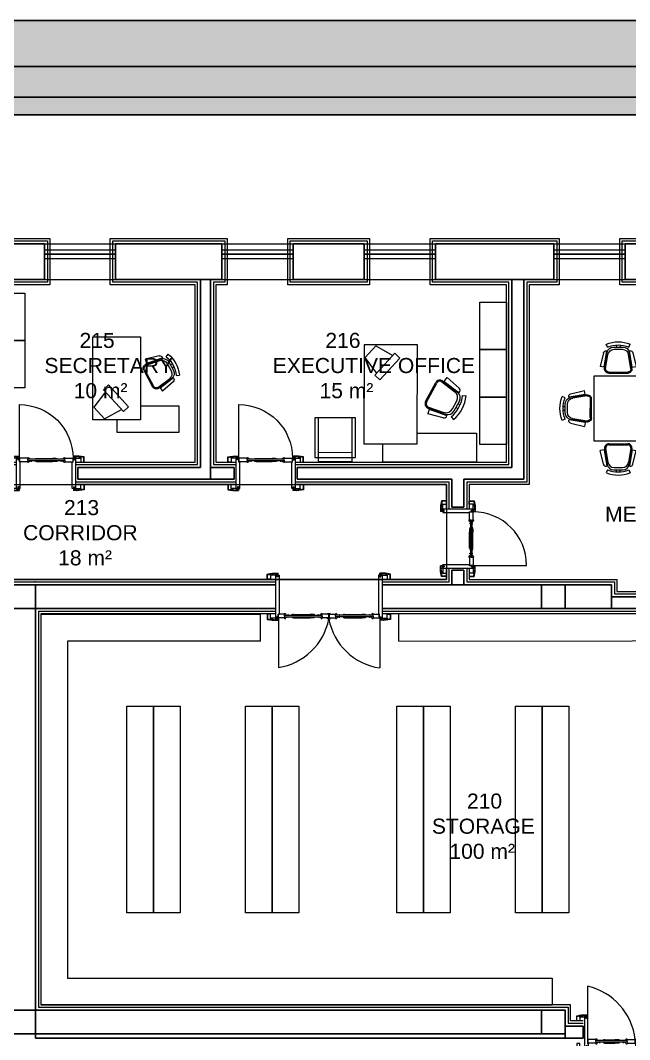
# Model space of a CAD drawing. Header units: millimetres. Extents: x 4346 to 24970, y -10214 to -5839.
# Drawn here: x 22588 to 23615, y -7699 to -5981 of the extents above; entities that cross this region are included whole.
import ezdxf

# ---------------------------------------------------------------- set-up
doc = ezdxf.new("R2010")
doc.units = ezdxf.units.MM
doc.layers.add('a_mermer', color=143, linetype='Continuous', lineweight=0, transparency=0.2)
doc.layers.add('a_parke', color=35, linetype='Continuous', lineweight=0, transparency=0.2)
doc.layers.add('B-FURNITURE', color=22, linetype='Continuous')
for name, color, linetype, lineweight in [('Duvar', 7, 'Continuous', 30), ('duvar mevcut', 55, 'Continuous', 30), ('Kolon', 6, 'Continuous', 35), ('kırılabilir duvar', 163, 'Continuous', 30), ('QAPI_UST_KESIM', 1, 'Continuous', 5), ('tavan', 140, 'Continuous', 35), ('TEFRIS', 11, 'Continuous', 15), ('WL - ALÇIPAN KAPLAMA', 30, 'Continuous', 15), ('YAZıMAHAL', 152, 'Continuous', 20)]:
    doc.layers.add(name, color=color, linetype=linetype, lineweight=lineweight)
doc.styles.add('STYLUS BT', font='stylu.ttf')

# ---------------------------------------------------------------- blocks, each defined once
blk = doc.blocks.new('kapipervaz')
at = {"layer": 'QAPI_UST_KESIM'}
for p, q in [((76393.2, 185959.7), (76395.2, 185959.7)), ((76393.2, 185959.7), (76393.2, 185956.3)), ((76393.2, 185957.2), (76405.6, 185957.2)), ((76395.2, 185959.7), (76395.2, 185957.2)), ((76405.6, 185957.2), (76405.6, 185963.7)), ((76405.6, 185963.7), (76410.8, 185963.7)), ((76405.6, 185957.2), (76405.6, 185955.5)), ((76410.8, 185963.7), (76410.8, 185955.7)), ((76402.2, 185954.9), (76400.8, 185954.9)), ((76405.6, 185955.5), (76402.2, 185955.5)), ((76402.2, 185955.5), (76402.2, 185954.9)), ((76405.6, 185955.5), (76405.6, 185955.1)), ((76407, 185955.1), (76407.2, 185955.1))]:
    blk.add_line(p, q, dxfattribs=at)
for centre, radius, start, end in [((76393.3, 185956.3), 0.154, 164.5943, 245.8606), ((76393.7, 185953.6), 2.61, 60.471, 98.9376), ((76395.2, 185956), 0.275, 217.0222, 348.7051), ((76395.7, 185952.3), 3.62, 35.9499, 94.6026), ((76399.6, 185955.1), 1.15, 211.4655, 352.0444), ((76406.3, 185955.3), 0.766, 199.2135, 337.6241), ((76409, 185953), 2.73, 74.455, 132.3462), ((76410.3, 185955.8), 0.516, 194.6871, 347.1328)]:
    blk.add_arc(centre, radius, start, end, dxfattribs=at)
blk = doc.blocks.new('papuc1')
at = {"layer": 'QAPI_UST_KESIM'}
for p, q in [((76393.2, 185928.6), (76401.3, 185930.1)), ((76393.2, 185920), (76393.2, 185928.6)), ((76401.3, 185930.1), (76411.2, 185930.1)), ((76411.2, 185925.7), (76411.2, 185930.1))]:
    blk.add_line(p, q, dxfattribs=at)
blk = doc.blocks.new('kk')
at = {"layer": 'QAPI_UST_KESIM'}
for p, q in [((-22.3, 93.9), (28.9, 93.9)), ((-22.3, 89.6), (-22.3, 87.8)), ((-22.3, 87.8), (22.3, 87.8)), ((22.3, 89.2), (22.3, 87.8)), ((22.8, 89), (28.9, 89)), ((22.8, 75.2), (22.8, 89)), ((28.8, 75.2), (28.8, 89)), ((22.6, 72.9), (22.6, 73.2)), ((25.8, 75.2), (22.8, 75.2)), ((24.5, 71.3), (23.9, 71.3)), ((24.5, 75.2), (24.5, 12.6)), ((25.7, 75.2), (28.8, 75.2)), ((27, 75.2), (27, 12.6)), ((27, 71.3), (27.6, 71.3)), ((28.9, 72.9), (28.9, 73.2)), ((23.3, 60.1), (23, 60.1)), ((23, 60.1), (23, 54.5)), ((23, 27.6), (23, 54.5)), ((28.2, 60.1), (28.5, 60.1)), ((28.5, 60.1), (28.5, 54.5)), ((28.5, 27.6), (28.5, 54.5)), ((23.3, 27.6), (23, 27.6)), ((28.2, 27.6), (28.5, 27.6)), ((-22.3, -1.8), (-22.3, 0)), ((-22.3, 0), (22.3, 0)), ((22.3, -1.4), (22.3, 0)), ((22.6, 14.9), (22.6, 14.6)), ((22.8, 12.6), (22.8, -1.2)), ((25.8, 12.6), (22.8, 12.6)), ((24.5, 16.5), (23.9, 16.5)), ((25.7, 12.6), (28.8, 12.6)), ((27, 16.5), (27.6, 16.5)), ((28.8, 12.6), (28.8, -1.2)), ((28.9, 14.9), (28.9, 14.6)), ((-22.3, -6.1), (28.9, -6.1)), ((22.8, -1.2), (28.9, -1.2)), ((28.8, -1.2), (22.8, -1.2))]:
    blk.add_line(p, q, dxfattribs=at)
for points in [[(22.3, 89.2), (28.8, 89.2), (28.8, 89.6)], [(28.8, -1.8), (28.8, -1.4), (22.3, -1.4)], [(28.9, -1.2), (119.1, -1.2)]]:
    blk.add_lwpolyline(points, dxfattribs=at)
for points in [[(24.6, 68.3), (24.1, 68.3), (24.1, 68.5, -1), (24.1, 69.5), (24.1, 69.8), (24.6, 69.8)], [(27, 68.3), (27.5, 68.3), (27.5, 68.5, 1), (27.5, 69.5), (27.5, 69.8), (27, 69.8)], [(24.5, 18), (24, 18), (24, 18.3, -1), (24, 19.3), (24, 19.5), (24.5, 19.5)], [(27, 18), (27.5, 18), (27.5, 18.3, 1), (27.5, 19.3), (27.5, 19.5), (27, 19.5)]]:
    blk.add_lwpolyline(points, format="xyb", dxfattribs=at)
for centre, radius, start, end in [((28.9, -1.2), 90.2, 0, 90), ((28.9, -1.2), 90.2, 0, 90), ((22.8, 74.4), 1.2, 89.5197, 264.3977), ((22, 71), 2, 6.7173, 70.3239), ((29.6, 71), 2, 109.6761, 173.2827), ((28.8, 74.4), 1.2, 275.6023, 90.4803), ((36.4, 60.7), 13.1, 175.8979, 182.55), ((25.3, 61.5), 1.92, 113.3486, 175.4857), ((26.3, 61.5), 1.92, 4.5143, 66.6514), ((15.1, 60.7), 13.1, 357.45, 4.1021), ((36.4, 27.1), 13.1, 177.45, 184.1021), ((25.3, 26.3), 1.92, 184.5143, 246.6514), ((26.3, 26.3), 1.92, 293.3486, 355.4857), ((15.1, 27.1), 13.1, 355.8979, 2.55), ((22.8, 13.4), 1.2, 95.6023, 270.4803), ((22, 16.8), 2, 289.6761, 353.2827), ((29.6, 16.8), 2, 186.7173, 250.3239), ((28.8, 13.4), 1.2, 269.5197, 84.3977)]:
    blk.add_arc(centre, radius, start, end, dxfattribs=at)
at = {"layer": 'QAPI_UST_KESIM', "extrusion": (0, 0, -1), "zscale": -1}
for name, p, rotation in [('papuc1', (-185904.3, 76500.8), 270), ('kapipervaz', (185979.4, -76303.6), 90.00000000000001), ('kapipervaz', (-185986, 76391.4), 270), ('papuc1', (185897.7, -76413), 90.00000000000001)]:
    blk.add_blockref(name, p, dxfattribs=dict(at, rotation=rotation))
at = {"layer": 'QAPI_UST_KESIM'}
for name, p, rotation in [('papuc1', (-185897.7, 76500.8), 270), ('kapipervaz', (185986, -76303.6), 90.00000000000001), ('papuc1', (185904.3, -76413), 90.00000000000001), ('kapipervaz', (-185979.4, 76391.4), 270)]:
    blk.add_blockref(name, p, dxfattribs=dict(at, rotation=rotation))
blk = doc.blocks.new('fdg')
at = {"layer": 'QAPI_UST_KESIM'}
for p, q in [((12445.2, 5135.4), (12445.2, 5186.5)), ((12610.9, 5186.5), (12609.1, 5186.5)), ((12609.1, 5186.5), (12609.1, 5149)), ((12615.2, 5186.5), (12615.2, 5135.4)), ((12449.9, 5141.9), (12451.3, 5141.9)), ((12450.1, 5142.4), (12450.1, 5148.5)), ((12450.1, 5148.5), (12450.1, 5142.5)), ((12463.8, 5148.5), (12450.1, 5148.5)), ((12463.8, 5142.5), (12450.1, 5142.5)), ((12451.3, 5135.4), (12451.3, 5141.9)), ((12463.8, 5145.4), (12463.8, 5148.5)), ((12516.3, 5146.7), (12463.8, 5146.7)), ((12463.8, 5145.5), (12463.8, 5142.5)), ((12516.3, 5144.2), (12463.8, 5144.2)), ((12466.2, 5148.6), (12465.8, 5148.6)), ((12466.2, 5142.3), (12465.8, 5142.3)), ((12467.8, 5146.7), (12467.8, 5147.2)), ((12467.8, 5144.2), (12467.8, 5143.6)), ((12478.9, 5147.9), (12478.9, 5148.2)), ((12478.9, 5148.2), (12495.6, 5148.2)), ((12478.9, 5143), (12478.9, 5142.7)), ((12478.9, 5142.7), (12495.6, 5142.7)), ((12501.3, 5148.2), (12495.6, 5148.2)), ((12501.3, 5142.7), (12495.6, 5142.7)), ((12501.3, 5147.9), (12501.3, 5148.2)), ((12501.3, 5143), (12501.3, 5142.7)), ((12512.4, 5146.7), (12512.4, 5147.2)), ((12512.4, 5144.2), (12512.4, 5143.6)), ((12514.1, 5148.6), (12514.4, 5148.6)), ((12514.1, 5142.3), (12514.4, 5142.3)), ((12516.4, 5148.5), (12530.2, 5148.5)), ((12516.4, 5145.4), (12516.4, 5148.5)), ((12516.4, 5145.5), (12516.4, 5142.5)), ((12516.4, 5142.5), (12530.2, 5142.5)), ((12530.2, 5142.5), (12530.2, 5148.5)), ((12530.2, 5148.5), (12530.2, 5142.4)), ((12543.9, 5148.5), (12530.2, 5148.5)), ((12543.9, 5142.5), (12530.2, 5142.5)), ((12543.9, 5145.5), (12543.9, 5148.5)), ((12543.9, 5145.6), (12543.9, 5142.5)), ((12544, 5146.7), (12596.5, 5146.7)), ((12544, 5144.3), (12596.5, 5144.3)), ((12546.3, 5148.6), (12545.9, 5148.6)), ((12546.3, 5142.4), (12545.9, 5142.4)), ((12547.9, 5146.7), (12547.9, 5147.3)), ((12547.9, 5144.3), (12547.9, 5143.7)), ((12559, 5147.9), (12559, 5148.2)), ((12559, 5148.2), (12564.7, 5148.2)), ((12559, 5143.1), (12559, 5142.8)), ((12559, 5142.8), (12564.7, 5142.8)), ((12581.4, 5148.2), (12564.7, 5148.2)), ((12581.4, 5142.8), (12564.7, 5142.8)), ((12581.4, 5147.9), (12581.4, 5148.2)), ((12581.4, 5143.1), (12581.4, 5142.8)), ((12592.5, 5146.7), (12592.5, 5147.3)), ((12592.5, 5144.3), (12592.5, 5143.7)), ((12594.2, 5148.6), (12594.5, 5148.6)), ((12594.2, 5142.4), (12594.5, 5142.4)), ((12596.5, 5148.5), (12610.3, 5148.5)), ((12596.5, 5145.5), (12596.5, 5148.5)), ((12596.5, 5145.6), (12596.5, 5142.5)), ((12596.5, 5142.5), (12610.3, 5142.5)), ((12610.5, 5149), (12609.1, 5149)), ((12610.3, 5148.5), (12610.3, 5142.4)), ((12610.3, 5139.4), (12610.3, 5145.4)), ((12449.5, 5135.4), (12451.3, 5135.4))]:
    blk.add_line(p, q, dxfattribs=at)
for points in [[(12450.1, 5148.5), (12450.1, 5238.7)], [(12449.5, 5186.5), (12449.9, 5186.5), (12449.9, 5141.9)], [(12610.3, 5139.4), (12610.3, 5052.2)], [(12610.9, 5135.4), (12610.5, 5135.4), (12610.5, 5149)]]:
    blk.add_lwpolyline(points, dxfattribs=at)
for points in [[(12469.3, 5146.7), (12469.3, 5147.2), (12469.5, 5147.2, -1), (12470.5, 5147.2), (12470.8, 5147.2), (12470.8, 5146.7)], [(12469.3, 5144.2), (12469.3, 5143.7), (12469.5, 5143.7, 1), (12470.5, 5143.7), (12470.8, 5143.7), (12470.8, 5144.2)], [(12509.4, 5146.6), (12509.4, 5147.1), (12509.7, 5147.1, -1), (12510.7, 5147.1), (12510.9, 5147.1), (12510.9, 5146.6)], [(12509.4, 5144.2), (12509.4, 5143.7), (12509.7, 5143.7, 1), (12510.7, 5143.7), (12510.9, 5143.7), (12510.9, 5144.2)], [(12550.9, 5146.7), (12550.9, 5147.2), (12550.6, 5147.2, 1), (12549.6, 5147.2), (12549.4, 5147.2), (12549.4, 5146.7)], [(12550.9, 5144.3), (12550.9, 5143.8), (12550.6, 5143.8, -1), (12549.6, 5143.8), (12549.4, 5143.8), (12549.4, 5144.3)], [(12591, 5146.7), (12591, 5147.2), (12590.8, 5147.2, 1), (12589.8, 5147.2), (12589.5, 5147.2), (12589.5, 5146.7)], [(12591, 5144.3), (12591, 5143.8), (12590.8, 5143.8, -1), (12589.8, 5143.8), (12589.5, 5143.8), (12589.5, 5144.3)]]:
    blk.add_lwpolyline(points, format="xyb", dxfattribs=at)
for centre, radius, start, end in [((12425.5, 5136.2), 105.4, 6.7016, 76.5103), ((12464.6, 5148.4), 1.2, 5.6023, 180.4803), ((12464.6, 5142.4), 1.2, 179.5197, 354.3977), ((12468, 5149.2), 2, 199.6761, 263.2827), ((12468, 5141.6), 2, 96.7173, 160.3239), ((12477.5, 5145.9), 1.92, 94.5143, 156.6514), ((12477.5, 5144.9), 1.92, 203.3486, 265.4857), ((12478.3, 5134.8), 13.1, 87.45, 94.1021), ((12478.3, 5156.1), 13.1, 265.8979, 272.55), ((12501.9, 5134.8), 13.1, 85.8979, 92.55), ((12501.9, 5156.1), 13.1, 267.45, 274.1021), ((12502.6, 5145.9), 1.92, 23.3486, 85.4857), ((12502.6, 5144.9), 1.92, 274.5143, 336.6514), ((12512.2, 5149.2), 2, 276.7173, 340.3239), ((12512.2, 5141.6), 2, 19.6761, 83.2827), ((12515.6, 5148.4), 1.2, 359.5197, 174.3977), ((12515.6, 5142.4), 1.2, 185.6023, 0.4803), ((12634.8, 5154.7), 105.4, 186.7016, 256.5103), ((12544.7, 5148.5), 1.2, 5.6023, 180.4803), ((12544.7, 5142.5), 1.2, 179.5197, 354.3977), ((12548.1, 5149.3), 2, 199.6761, 263.2827), ((12548.1, 5141.7), 2, 96.7173, 160.3239), ((12557.7, 5146), 1.92, 94.5143, 156.6514), ((12557.7, 5145), 1.92, 203.3486, 265.4857), ((12558.4, 5134.8), 13.1, 87.45, 94.1021), ((12558.4, 5156.2), 13.1, 265.8979, 272.55), ((12582, 5134.8), 13.1, 85.8979, 92.55), ((12582, 5156.2), 13.1, 267.45, 274.1021), ((12582.8, 5146), 1.92, 23.3486, 85.4857), ((12582.8, 5145), 1.92, 274.5143, 336.6514), ((12592.3, 5149.3), 2, 276.7173, 340.3239), ((12592.3, 5141.7), 2, 19.6761, 83.2827), ((12595.7, 5148.5), 1.2, 359.5197, 174.3977), ((12595.7, 5142.5), 1.2, 185.6023, 0.4803)]:
    blk.add_arc(centre, radius, start, end, dxfattribs=at)
at = {"layer": 'QAPI_UST_KESIM', "extrusion": (0, 0, -1), "xscale": -1, "zscale": -1}
for name, p in [('papuc1', (63961.7, -180740.1)), ('kapipervaz', (63782.3, -180821.7))]:
    blk.add_blockref(name, p, dxfattribs=at)
at = {"layer": 'QAPI_UST_KESIM', "extrusion": (0, 0, -1), "xscale": -1, "zscale": -1, "rotation": 180}
for name, p in [('kapipervaz', (-88842.6, 191143.6)), ('papuc1', (-89022, 191062))]:
    blk.add_blockref(name, p, dxfattribs=at)
at = {"layer": 'QAPI_UST_KESIM', "xscale": -1, "rotation": 180}
for name, p in [('kapipervaz', (-63782.3, 191143.6)), ('papuc1', (-63961.7, 191062))]:
    blk.add_blockref(name, p, dxfattribs=at)
at = {"layer": 'QAPI_UST_KESIM', "xscale": -1}
for name, p in [('papuc1', (89022, -180740.1)), ('kapipervaz', (88842.6, -180821.7))]:
    blk.add_blockref(name, p, dxfattribs=at)
blk = doc.blocks.new('DOLAP1')
at = {"layer": 'TEFRIS'}
for points in [[(22734, -5897.1), (22814, -5897.1), (22814, -5942.1), (22734, -5942.1), (22734, -5897.1)], [(22814, -5897.1), (22894, -5897.1), (22894, -5942.1), (22814, -5942.1), (22814, -5897.1)]]:
    blk.add_lwpolyline(points, dxfattribs=at)
blk = doc.blocks.new('545')
at = {"layer": 'B-FURNITURE', "color": 33, "lineweight": 9}
for p, q in [((-425, -195), (-357, 66)), ((-281, 40), (-384, -258)), ((-262, 63), (-365, -235)), ((-281, 40), (-357, 66)), ((-150, 103), (169, -68)), ((-407, -329), (-455, -368)), ((-384, -258), (-389, -256)), ((190, -211), (-1, -462)), ((198, -183), (7, -434)), ((74, -462), (254, -260)), ((190, -211), (254, -260)), ((-308, -380), (-145, -467)), ((-273, -446), (-253, -409)), ((-211, -478), (-192, -442)), ((-1, -462), (3, -466)), ((-47, -522), (-53, -583))]:
    blk.add_line(p, q, dxfattribs=at)
at = {"layer": 'B-FURNITURE', "color": 253, "lineweight": 9}
for p, q in [((-243, 56), (-333, -205)), ((-160, 85), (160, -85)), ((182, -171), (15, -391)), ((-276, -350), (-137, -424))]:
    blk.add_line(p, q, dxfattribs=at)
at = {"layer": 'B-FURNITURE', "color": 33, "lineweight": 9}
for centre, radius, start, end in [((-188, 32), 80, 61.894, 157.6046), ((132, -138), 80, 326.1834, 61.894), ((-376, -208), 50, 165.5307, 255.5307), ((9, 18), 542, 219.7531, 264.0349), ((-251, -274), 120, 161.0177, 241.894), ((9, 18), 603, 219.7531, 264.0349), ((-88, -361), 120, 241.894, 322.7704), ((36, -428), 50, 228.2574, 318.2574)]:
    blk.add_arc(centre, radius, start, end, dxfattribs=at)
at = {"layer": 'B-FURNITURE', "color": 253, "lineweight": 9}
for centre, radius, start, end in [((-188, 32), 60, 61.894, 157.6046), ((132, -138), 60, 326.1834, 61.894), ((-219, -244), 120, 161.0177, 241.894), ((-81, -318), 120, 241.894, 322.7704)]:
    blk.add_arc(centre, radius, start, end, dxfattribs=at)
blk = doc.blocks.new('MASA1')
at = {"layer": 'TEFRIS'}
for p, q in [((22185.2, -5943.3), (22184.6, -6109.9)), ((22275.2, -5943.3), (22185.2, -5943.3)), ((22274.6, -6109.9), (22275.2, -5943.3)), ((22248.2, -6050.8), (22214.4, -6087.6)), ((22223.3, -6095.8), (22257, -6058.9)), ((22257, -6058.9), (22248.2, -6050.8)), ((22253.7, -6062.6), (22273.2, -6088.6)), ((22214.4, -6087.6), (22223.3, -6095.8)), ((22255.3, -6108.2), (22226.6, -6092.1)), ((22273.2, -6088.6), (22255.3, -6108.2)), ((22184.6, -6109.9), (22274.6, -6109.9))]:
    blk.add_line(p, q, dxfattribs=at)
at = {"layer": 'TEFRIS', "xscale": 0.1, "yscale": 0.1, "zscale": 0.1, "rotation": 270}
blk.add_blockref('545', (22160.9, -6029.5), dxfattribs=at)
blk = doc.blocks.new('ŞALSYTW')
at = {"layer": 'TEFRIS'}
for p, q in [((27074.3, -8365.7), (27023.2, -8410.6)), ((27071, -8361.9), (27024.4, -8402.9)), ((27112.7, -8409.4), (27071, -8361.9)), ((27023.2, -8410.6), (27058.4, -8450.5)), ((27024.4, -8402.9), (27066.2, -8450.3)), ((27033.9, -8401.2), (27069, -8441.2)), ((27058.4, -8450.5), (27109.4, -8405.6)), ((27066.2, -8450.3), (27112.7, -8409.4))]:
    blk.add_line(p, q, dxfattribs=at)
blk = doc.blocks.new('TOPLANTİAS')
at = {"layer": 'TEFRIS'}
blk.add_lwpolyline([(23936, -5868.6), (24046, -5868.6), (24046, -6218.6), (23936, -6218.6), (23936, -5868.6)], dxfattribs=at)
for p, xscale, yscale, zscale, rotation in [((23991, -5862.4), 0.08800000000000004, 0.08800000000000004, 0.08800000000000004, 208.1059725265966), ((23929.9, -5909.4), 0.08800000000000008, 0.08800000000000008, 0.08800000000000008, 298.1059725265966), ((24052.1, -5909.4), -0.08800000000000001, 0.08800000000000002, 0.08800000000000004, 61.89402747340321), ((23929.9, -5976.5), 0.08800000000000006, 0.08800000000000006, 0.08800000000000006, 298.1059725265967), ((24052.1, -5976.5), -0.08800000000000001, 0.08800000000000002, 0.08800000000000004, 61.89402747340321), ((23929.9, -6043.6), 0.08800000000000006, 0.08800000000000006, 0.08800000000000006, 298.1059725265968), ((24052.1, -6043.6), -0.08800000000000001, 0.08800000000000002, 0.08800000000000004, 61.89402747340321), ((23929.9, -6110.7), -0.08800000000000008, 0.08800000000000008, 0.08800000000000006, 241.8940274734033), ((24052.1, -6110.7), 0.088, 0.088, 0.088, 118.1059725265968), ((23929.9, -6177.8), -0.08800000000000008, 0.08800000000000008, 0.08800000000000006, 241.8940274734033), ((24052.1, -6177.8), 0.088, 0.088, 0.088, 118.1059725265968), ((23991, -6224.8), -0.08800000000000005, 0.08800000000000005, 0.08800000000000005, 331.8940274734034)]:
    blk.add_blockref('545', p, dxfattribs=dict(at, xscale=xscale, yscale=yscale, zscale=zscale, rotation=rotation))
blk = doc.blocks.new('LAKSUA')
at = {"layer": 'TEFRIS'}
for p, q in [((19017.3, -6426.8), (19097.3, -6426.8)), ((19017.3, -6566.8), (19017.3, -6426.8)), ((19037.1, -6449.1), (19046, -6440.9)), ((19046, -6440.9), (19079.7, -6477.8)), ((19078, -6428.5), (19049.3, -6444.6)), ((19095.9, -6448.1), (19078, -6428.5)), ((19097.3, -6426.8), (19097.3, -6566.8)), ((19070.9, -6485.9), (19037.1, -6449.1)), ((19076.3, -6474.1), (19095.9, -6448.1)), ((19079.7, -6477.8), (19070.9, -6485.9)), ((19097.3, -6566.8), (19017.3, -6566.8))]:
    blk.add_line(p, q, dxfattribs=at)
at = {"layer": 'TEFRIS', "xscale": -0.08800000000000002, "yscale": 0.08800000000000002, "zscale": 0.08800000000000002, "rotation": 270}
blk.add_blockref('545', (19002.7, -6497.6), dxfattribs=at)

msp = doc.modelspace()

# ---------------------------------------------------------------- hatches: boundary and pattern name
at = {"layer": 'Duvar'}
h = msp.add_hatch(color=256, dxfattribs=at)
h.dxf.hatch_style = 1
h.paths.add_polyline_path([(19061.4, -10136.8), (24892.4, -10136.8), (24892.4, -6058.9), (19061.4, -6058.9)], flags=16)
h.paths.add_polyline_path([(18983.9, -10214.3), (24970, -10214.3), (24970, -5981.3), (18983.9, -5981.3)])
at = {"layer": 'Duvar', "true_color": 0x636466}
h = msp.add_hatch(color=251, dxfattribs=at)
h.dxf.hatch_style = 1
h.paths.add_polyline_path([(19113.2, -10085.1), (24840.7, -10085.1), (24840.7, -6110.6), (19113.2, -6110.6)], flags=16)
h.paths.add_polyline_path([(19061.4, -10136.8), (24892.4, -10136.8), (24892.4, -6058.9), (19061.4, -6058.9)])
at = {"layer": 'Duvar'}
h = msp.add_hatch(color=256, dxfattribs=at)
h.dxf.hatch_style = 1
h.paths.add_polyline_path([(19143.3, -10054.9), (24810.6, -10054.9), (24810.6, -6140.7), (19143.3, -6140.7)], flags=16)
h.paths.add_polyline_path([(19113.2, -10085.1), (24840.7, -10085.1), (24840.7, -6110.6), (19113.2, -6110.6)])

# ---------------------------------------------------------------- linework, layer by layer
at = {"color": 5, "lineweight": 0}
for p, q in [((22628.5, -6357.8), (22748.5, -6357.8)), ((22628.5, -6367.8), (22748.5, -6367.8)), ((22927.5, -6357.8), (23047.5, -6357.8)), ((22927.5, -6367.8), (23047.5, -6367.8)), ((23167.5, -6357.8), (23287.5, -6357.8)), ((23167.5, -6367.8), (23287.5, -6367.8)), ((23487.5, -6357.8), (23607.5, -6357.8)), ((23487.5, -6367.8), (23607.5, -6367.8)), ((22628.5, -6382.8), (22748.5, -6382.8)), ((22927.5, -6382.8), (23047.5, -6382.8)), ((23167.5, -6382.8), (23287.5, -6382.8)), ((23487.5, -6382.8), (23607.5, -6382.8)), ((22628.5, -6417.8), (22748.5, -6417.8)), ((22927.5, -6417.8), (23047.5, -6417.8)), ((23167.5, -6417.8), (23287.5, -6417.8)), ((23487.5, -6417.8), (23607.5, -6417.8))]:
    msp.add_line(p, q, dxfattribs=at)
at = {"color": 5, "lineweight": 30}
for p, q in [((22628.5, -6375.3), (22748.5, -6375.3)), ((22927.5, -6375.3), (23047.5, -6375.3)), ((23167.5, -6375.3), (23287.5, -6375.3)), ((23487.5, -6375.3), (23607.5, -6375.3))]:
    msp.add_line(p, q, dxfattribs=at)
at = {"layer": 'a_mermer'}
msp.add_lwpolyline([(22239.5, -6763.8), (23306.5, -6763.8), (23306.5, -6923.8), (22239.5, -6923.8), (22239.5, -6763.8)], dxfattribs=at)
at = {"layer": 'Duvar'}
for p, q in [((23416.5, -6734.8), (23416.5, -6417.8)), ((23436.5, -6754.8), (23436.5, -6417.8)), ((22908.5, -6734.8), (22948.5, -6734.8)), ((22948.5, -6754.8), (22948.5, -6734.8)), ((23054.5, -6734.8), (23416.5, -6734.8)), ((23054.5, -6754.8), (23054.5, -6734.8)), ((22908.5, -6754.8), (22948.5, -6754.8)), ((23054.5, -6754.8), (23315.5, -6754.8)), ((23335.5, -6754.8), (23436.5, -6754.8)), ((23506.5, -7676.8), (23536.5, -7676.8)), ((23536.5, -7676.8), (23536.5, -7696.8)), ((23506.5, -7696.8), (23536.5, -7696.8))]:
    msp.add_line(p, q, dxfattribs=at)
for points in [[(18983.9, -10214.3), (24970, -10214.3), (24970, -5981.3), (18983.9, -5981.3)], [(19061.4, -10136.8), (24892.4, -10136.8), (24892.4, -6058.9), (19061.4, -6058.9)], [(19113.2, -10085.1), (24840.7, -10085.1), (24840.7, -6110.6), (19113.2, -6110.6)], [(19143.3, -10054.9), (24810.6, -10054.9), (24810.6, -6140.7), (19143.3, -6140.7)]]:
    msp.add_lwpolyline(points, close=True, dxfattribs=at)
for points in [[(23315.5, -6754.8), (23315.5, -6801.8)], [(23335.5, -6754.8), (23335.5, -6801.8)], [(23335.5, -6801.8), (23315.5, -6801.8)], [(23315.5, -6907.8), (23315.5, -6932.8)], [(23335.5, -6907.8), (23315.5, -6907.8)], [(23335.5, -6907.8), (23335.5, -6932.8)], [(22613.5, -7696.8), (23506.5, -7696.8), (23506.5, -7689.8)]]:
    msp.add_lwpolyline(points, dxfattribs=at)
at = {"layer": 'duvar mevcut', "lineweight": 30}
msp.add_line((23584.5, -6932.8), (23584.5, -6972.8), dxfattribs=at)
for points in [[(22628.5, -6357.8), (22438.5, -6357.8)], [(22628.5, -6357.8), (22628.5, -6417.8)], [(22927.5, -6357.8), (22748.5, -6357.8)], [(22748.5, -6357.8), (22748.5, -6417.8)], [(22927.5, -6357.8), (22927.5, -6417.8)], [(23167.5, -6357.8), (23047.5, -6357.8)], [(23047.5, -6357.8), (23047.5, -6417.8)], [(23167.5, -6357.8), (23167.5, -6417.8)], [(23487.5, -6357.8), (23287.5, -6357.8)], [(23287.5, -6357.8), (23287.5, -6417.8)], [(23487.5, -6357.8), (23487.5, -6417.8)], [(23752.5, -6357.8), (23607.5, -6357.8)], [(23607.5, -6357.8), (23607.5, -6417.8)], [(22628.5, -6417.8), (22438.5, -6417.8)], [(22927.5, -6417.8), (22748.5, -6417.8)], [(23167.5, -6417.8), (23047.5, -6417.8)], [(23487.5, -6417.8), (23287.5, -6417.8)], [(23752.5, -6417.8), (23607.5, -6417.8)], [(23017.9, -6932.8), (22573.5, -6932.8), (22573.5, -7270.8)], [(23584.5, -6932.8), (23197.9, -6932.8)], [(23017.9, -6972.8), (22613.5, -6972.8), (22613.5, -7696.8)], [(23584.5, -6972.8), (23197.9, -6972.8)], [(23466.5, -7689.8), (22613.5, -7689.8), (22613.5, -7649.8), (23466.5, -7649.8)]]:
    msp.add_lwpolyline(points, dxfattribs=at)
at = {"layer": 'Kolon', "lineweight": 30}
for points in [[(22573.5, -6932.8), (22613.5, -6932.8), (22613.5, -6972.8), (22573.5, -6972.8), (22573.5, -6932.8)], [(22573.5, -6932.8), (22613.5, -6932.8), (22613.5, -6972.8), (22573.5, -6972.8), (22573.5, -6932.8)], [(23466.5, -6932.8), (23506.5, -6932.8), (23506.5, -6972.8), (23466.5, -6972.8), (23466.5, -6932.8)], [(22573.5, -7649.8), (22613.5, -7649.8), (22613.5, -7689.8), (22573.5, -7689.8), (22573.5, -7649.8)], [(23466.5, -7649.8), (23506.5, -7649.8), (23506.5, -7689.8), (23466.5, -7689.8), (23466.5, -7649.8)], [(23466.5, -7649.8), (23506.5, -7649.8), (23506.5, -7689.8), (23466.5, -7689.8), (23466.5, -7649.8)]]:
    msp.add_lwpolyline(points, dxfattribs=at)
at = {"layer": 'kırılabilir duvar', "lineweight": 30}
msp.add_line((22684.5, -6734.8), (22684.5, -6754.8), dxfattribs=at)
for points in [[(22891.5, -6417.8), (22891.5, -6734.8)], [(22908.5, -6417.8), (22908.5, -6734.8)], [(22891.5, -6734.8), (22684.5, -6734.8)], [(22684.5, -6754.8), (22908.5, -6754.8), (22908.5, -6734.8)]]:
    msp.add_lwpolyline(points, dxfattribs=at)
for points in [[(23584.5, -6972.8), (23584.5, -6952.8), (24066.5, -6952.8), (24066.5, -6972.8)], [(23466.5, -7689.8), (23466.5, -7649.8), (22613.5, -7649.8), (22613.5, -7689.8)]]:
    msp.add_lwpolyline(points, close=True, dxfattribs=at)
at = {"layer": 'QAPI_UST_KESIM'}
for p, q in [((23017.9, -6916.5), (23017.9, -6988.7)), ((23022.2, -6916.5), (23024, -6916.5)), ((23024, -6916.5), (23024, -6982.1)), ((23193.6, -6916.5), (23191.8, -6916.5)), ((23191.8, -6916.5), (23191.8, -6982.1)), ((23197.9, -6916.5), (23197.9, -6988.7)), ((23022.6, -6988.7), (23022.2, -6988.7)), ((23022.6, -6982.1), (23024, -6982.1)), ((23022.6, -6988.7), (23022.6, -6982.1)), ((23022.8, -6988.7), (23022.8, -6982.1)), ((23022.8, -6988.4), (23022.8, -6982.4)), ((23033.2, -6982.4), (23022.8, -6982.4)), ((23033.2, -6988.4), (23022.8, -6988.4)), ((23022.8, -6988.7), (23022.8, -7072.1)), ((23033.2, -6985.4), (23033.2, -6982.4)), ((23033.2, -6984.1), (23096.5, -6984.1)), ((23033.2, -6985.3), (23033.2, -6988.4)), ((23033.2, -6986.6), (23096.5, -6986.6)), ((23035.5, -6982.2), (23035.2, -6982.2)), ((23035.5, -6988.5), (23035.2, -6988.5)), ((23037.1, -6984.1), (23037.1, -6983.5)), ((23037.1, -6986.6), (23037.1, -6987.2)), ((23038.9, -6983.6), (23038.6, -6983.6)), ((23038.6, -6983.6), (23038.6, -6984.1)), ((23038.6, -6987.1), (23038.6, -6986.6)), ((23038.9, -6987.1), (23038.6, -6987.1)), ((23040.1, -6983.6), (23039.9, -6983.6)), ((23040.1, -6987.1), (23039.9, -6987.1)), ((23040.1, -6984.1), (23040.1, -6983.6)), ((23040.1, -6986.6), (23040.1, -6987.1)), ((23048.3, -6982.9), (23048.3, -6982.6)), ((23048.3, -6982.6), (23076.6, -6982.6)), ((23048.3, -6987.8), (23048.3, -6988.1)), ((23048.3, -6988.1), (23076.6, -6988.1)), ((23081.5, -6982.6), (23076.6, -6982.6)), ((23081.5, -6988.1), (23076.6, -6988.1)), ((23081.5, -6982.9), (23081.5, -6982.6)), ((23081.5, -6987.8), (23081.5, -6988.1)), ((23089.8, -6983.6), (23089.6, -6983.6)), ((23089.6, -6983.6), (23089.6, -6984.1)), ((23089.6, -6987.1), (23089.6, -6986.6)), ((23089.8, -6987.1), (23089.6, -6987.1)), ((23091.1, -6983.6), (23090.8, -6983.6)), ((23091.1, -6987.1), (23090.8, -6987.1)), ((23091.1, -6984.1), (23091.1, -6983.6)), ((23091.1, -6986.6), (23091.1, -6987.1)), ((23092.6, -6984.1), (23092.6, -6983.5)), ((23092.6, -6986.6), (23092.6, -6987.2)), ((23094.2, -6982.2), (23094.5, -6982.2)), ((23094.2, -6988.5), (23094.5, -6988.5)), ((23107.9, -6982.4), (23096.5, -6982.4)), ((23096.5, -6985.4), (23096.5, -6982.4)), ((23096.5, -6985.3), (23096.5, -6988.4)), ((23107.7, -6988.4), (23096.5, -6988.4)), ((23105.7, -6982.4), (23105.7, -6980.8)), ((23105.7, -6980.8), (23110.1, -6980.8)), ((23105.7, -6990.3), (23105.7, -6989.1)), ((23105.7, -6989.1), (23108.1, -6989.1)), ((23109.7, -6990.3), (23105.7, -6990.3)), ((23106.1, -6980.8), (23106.1, -6982)), ((23106.1, -6982), (23108.3, -6982)), ((23106.1, -6988.4), (23106.1, -6990.3)), ((23106.1, -6990.3), (23110.1, -6990.3)), ((23107.5, -6982.5), (23107.3, -6988.4)), ((23109.7, -6982), (23107.5, -6982)), ((23107.5, -6982), (23107.5, -6982.5)), ((23107.7, -6988.6), (23107.9, -6982.4)), ((23107.7, -6989.1), (23107.7, -6988.6)), ((23110.1, -6989.1), (23107.7, -6989.1)), ((23108.1, -6988.6), (23107.9, -6982.4)), ((23107.9, -6982.4), (23119.3, -6982.4)), ((23108.1, -6988.4), (23119.3, -6988.4)), ((23108.1, -6989.1), (23108.1, -6988.6)), ((23108.3, -6982), (23108.3, -6982.5)), ((23108.3, -6982.5), (23108.5, -6988.4)), ((23109.7, -6980.8), (23109.7, -6982)), ((23109.7, -6988.4), (23109.7, -6990.3)), ((23110.1, -6982.4), (23110.1, -6980.8)), ((23110.1, -6990.3), (23110.1, -6989.1)), ((23119.3, -6985.4), (23119.3, -6982.4)), ((23182.6, -6984.1), (23119.3, -6984.1)), ((23119.3, -6985.3), (23119.3, -6988.4)), ((23182.6, -6986.6), (23119.3, -6986.6)), ((23121.6, -6982.2), (23121.3, -6982.2)), ((23121.6, -6988.5), (23121.3, -6988.5)), ((23123.2, -6984.1), (23123.2, -6983.5)), ((23123.2, -6986.6), (23123.2, -6987.2)), ((23124.7, -6984.1), (23124.7, -6983.6)), ((23124.7, -6983.6), (23125, -6983.6)), ((23124.7, -6986.6), (23124.7, -6987.1)), ((23124.7, -6987.1), (23125, -6987.1)), ((23126, -6983.6), (23126.2, -6983.6)), ((23126, -6987.1), (23126.2, -6987.1)), ((23126.2, -6983.6), (23126.2, -6984.1)), ((23126.2, -6987.1), (23126.2, -6986.6)), ((23134.3, -6982.9), (23134.3, -6982.6)), ((23134.3, -6982.6), (23163.9, -6982.6)), ((23134.3, -6987.8), (23134.3, -6988.1)), ((23134.3, -6988.1), (23163.9, -6988.1)), ((23167.5, -6982.6), (23163.9, -6982.6)), ((23167.5, -6988.1), (23163.9, -6988.1)), ((23167.5, -6982.9), (23167.5, -6982.6)), ((23167.5, -6987.8), (23167.5, -6988.1)), ((23175.7, -6984.1), (23175.7, -6983.6)), ((23175.7, -6983.6), (23175.9, -6983.6)), ((23175.7, -6986.6), (23175.7, -6987.1)), ((23175.7, -6987.1), (23175.9, -6987.1)), ((23176.9, -6983.6), (23177.2, -6983.6)), ((23176.9, -6987.1), (23177.2, -6987.1)), ((23177.2, -6983.6), (23177.2, -6984.1)), ((23177.2, -6987.1), (23177.2, -6986.6)), ((23178.7, -6984.1), (23178.7, -6983.5)), ((23178.7, -6986.6), (23178.7, -6987.2)), ((23180.3, -6982.2), (23180.6, -6982.2)), ((23180.3, -6988.5), (23180.6, -6988.5)), ((23182.6, -6982.4), (23193, -6982.4)), ((23182.6, -6985.4), (23182.6, -6982.4)), ((23182.6, -6985.3), (23182.6, -6988.4)), ((23182.6, -6988.4), (23193, -6988.4)), ((23193.2, -6982.1), (23191.8, -6982.1)), ((23193, -6988.7), (23193, -6982.1)), ((23193, -6988.4), (23193, -6982.4)), ((23193.2, -6988.7), (23193.2, -6982.1)), ((23193.2, -6988.7), (23193.6, -6988.7)), ((23193.7, -6988.7), (23193.7, -7072.8))]:
    msp.add_line(p, q, dxfattribs=at)
for centre, radius, start, end in [((23007.4, -6970.9), 102.3, 278.6423, 349.0329), ((23034, -6982.4), 1.2, 5.6023, 180.4803), ((23034, -6988.4), 1.2, 179.5197, 354.3977), ((23037.4, -6981.6), 2, 199.6761, 263.2827), ((23037.4, -6989.2), 2, 96.7173, 160.3239), ((23039.4, -6983.6), 0.5, 0, 180), ((23039.4, -6987.1), 0.5, 180, 0), ((23046.9, -6984.9), 1.92, 94.5143, 156.6514), ((23046.9, -6985.9), 1.92, 203.3486, 265.4857), ((23047.7, -6996), 13.1, 87.45, 94.1021), ((23047.7, -6974.7), 13.1, 265.8979, 272.55), ((23082, -6996), 13.1, 85.8979, 92.55), ((23082, -6974.7), 13.1, 267.45, 274.1021), ((23082.8, -6984.9), 1.92, 23.3486, 85.4857), ((23082.8, -6985.9), 1.92, 274.5143, 336.6514), ((23090.3, -6983.6), 0.5, 0, 180), ((23090.3, -6987.1), 0.5, 180, 0), ((23092.3, -6981.6), 2, 276.7173, 340.3239), ((23092.3, -6989.2), 2, 19.6761, 83.2827), ((23095.7, -6982.4), 1.2, 359.5197, 174.3977), ((23095.7, -6988.4), 1.2, 185.6023, 0.4803), ((23209, -6971), 103, 190.8772, 261.428), ((23120.1, -6982.4), 1.2, 5.6023, 180.4803), ((23120.1, -6988.4), 1.2, 179.5197, 354.3977), ((23123.5, -6981.6), 2, 199.6761, 263.2827), ((23123.5, -6989.2), 2, 96.7173, 160.3239), ((23125.5, -6983.6), 0.5, 0, 180), ((23125.5, -6987.1), 0.5, 180, 0), ((23133, -6984.9), 1.92, 94.5143, 156.6514), ((23133, -6985.9), 1.92, 203.3486, 265.4857), ((23133.8, -6996), 13.1, 87.45, 94.1021), ((23133.8, -6974.7), 13.1, 265.8979, 272.55), ((23168.1, -6996), 13.1, 85.8979, 92.55), ((23168.1, -6974.7), 13.1, 267.45, 274.1021), ((23168.9, -6984.9), 1.92, 23.3486, 85.4857), ((23168.9, -6985.9), 1.92, 274.5143, 336.6514), ((23176.4, -6983.6), 0.5, 0, 180), ((23176.4, -6987.1), 0.5, 180, 0), ((23178.4, -6981.6), 2, 276.7173, 340.3239), ((23178.4, -6989.2), 2, 19.6761, 83.2827), ((23181.8, -6982.4), 1.2, 359.5197, 174.3977), ((23181.8, -6988.4), 1.2, 185.6023, 0.4803)]:
    msp.add_arc(centre, radius, start, end, dxfattribs=at)
at = {"layer": 'TEFRIS'}
for p, q in [((22992.9, -7027.5), (22992.9, -6982.5)), ((23225.9, -7027.5), (23225.9, -6981.8)), ((23484.5, -7595.8), (23484.5, -7640.8))]:
    msp.add_line(p, q, dxfattribs=at)
for points in [[(23362.5, -6696.3), (23362.5, -6616.3), (23407.5, -6616.3), (23407.5, -6696.3), (23362.5, -6696.3)], [(22750.2, -6654.9), (22750.2, -6675.5), (22855.5, -6675.5), (22855.5, -6631.8), (22790.2, -6631.8)], [(23258.2, -6677.3), (23356.8, -6677.3), (23356.8, -6725.8), (23198.8, -6725.8), (23198.8, -6694.9)], [(22992.9, -6982.5), (22622.5, -6982.5), (22622.5, -7640.8), (23484.5, -7640.8)], [(22992.9, -7027.5), (22667.5, -7027.5), (22667.5, -7595.8), (23484.5, -7595.8)], [(23225.9, -7027.5), (24012.5, -7026.8), (24012.5, -7622.8), (23724.6, -7622.8)], [(22767.5, -7485.8), (22767.5, -7137.5), (22812.5, -7137.5), (22812.5, -7485.8), (22767.5, -7485.8)], [(22812.5, -7485.8), (22812.5, -7137.5), (22857.5, -7137.5), (22857.5, -7485.8), (22812.5, -7485.8)], [(22967.5, -7485.8), (22967.5, -7137.5), (23012.5, -7137.5), (23012.5, -7485.8), (22967.5, -7485.8)], [(23012.5, -7485.8), (23012.5, -7137.5), (23057.5, -7137.5), (23057.5, -7485.8), (23012.5, -7485.8)], [(23222.5, -7485.8), (23222.5, -7137.5), (23267.5, -7137.5), (23267.5, -7485.8), (23222.5, -7485.8)], [(23267.5, -7485.8), (23267.5, -7137.5), (23312.5, -7137.5), (23312.5, -7485.8), (23267.5, -7485.8)], [(23422.5, -7485.8), (23422.5, -7137.5), (23467.5, -7137.5), (23467.5, -7485.8), (23422.5, -7485.8)], [(23467.5, -7485.8), (23467.5, -7137.5), (23512.5, -7137.5), (23512.5, -7485.8), (23467.5, -7485.8)]]:
    msp.add_lwpolyline(points, dxfattribs=at)
at = {"layer": 'WL - ALÇIPAN KAPLAMA'}
for p, q in [((22764.5, -6923.8), (23017.9, -6923.8)), ((22768.5, -6927.8), (23017.9, -6927.8)), ((23197.9, -6923.8), (23306.5, -6923.8)), ((23197.9, -6927.8), (23310.5, -6927.8)), ((23340.5, -6927.8), (23589.5, -6927.8)), ((23344.5, -6923.8), (23593.5, -6923.8)), ((23017.9, -6977.8), (22618.5, -6977.8)), ((22618.5, -6977.8), (22618.5, -7644.8)), ((23017.9, -6981.8), (22622.5, -6981.8)), ((22622.5, -6981.8), (22622.5, -7640.8)), ((23017.9, -6981.8), (22764.5, -6981.8)), ((23017.9, -6977.8), (22768.5, -6977.8)), ((23584.5, -6977.8), (23197.9, -6977.8)), ((23461.5, -6977.8), (23197.9, -6977.8)), ((23584.5, -6981.8), (23197.9, -6981.8)), ((23457.5, -6981.8), (23197.9, -6981.8)), ((23589.5, -6977.8), (23511.5, -6977.8)), ((23593.5, -6981.8), (23515.5, -6981.8)), ((24061.5, -6977.8), (23584.5, -6977.8)), ((24057.5, -6981.8), (23584.5, -6981.8))]:
    msp.add_line(p, q, dxfattribs=at)
for points in [[(23344.5, -6904.8), (23344.5, -6923.8), (23593.5, -6923.8), (23593.5, -6943.8), (24057.5, -6943.8), (24057.5, -6426.8), (23863.5, -6426.8), (23863.5, -6348.8), (24135.5, -6348.8), (24135.5, -7478.3), (24135.5, -9419.8), (21952.5, -9419.8), (21952.5, -9327.8), (21358.5, -9327.8), (21358.5, -9231.8), (21130.5, -9231.8), (21130.5, -9419.8), (20153.5, -9419.8), (20153.5, -7302.8), (19536.5, -7302.8), (19536.5, -7224.8), (19605.5, -7224.8), (20153.5, -7224.8), (20153.5, -6921.8)], [(23340.5, -6904.8), (23340.5, -6927.8), (23589.5, -6927.8), (23589.5, -6947.8), (24061.5, -6947.8), (24061.5, -6422.8), (23867.5, -6422.8), (23867.5, -6352.8), (24131.5, -6352.8), (24131.5, -7478.3), (24131.5, -9415.8), (21956.5, -9415.8), (21956.5, -9323.8), (21362.5, -9323.8), (21362.5, -9227.8), (21126.5, -9227.8), (21126.5, -9415.8), (20157.5, -9415.8), (20157.5, -7298.8), (19540.5, -7298.8), (19540.5, -7228.8), (19605.5, -7228.8), (20157.5, -7228.8), (20157.5, -6925.8)], [(22475.5, -6725.8), (22509.5, -6725.8), (22509.5, -6426.8), (22429.5, -6426.8), (22429.5, -6348.8), (22637.5, -6348.8), (22637.5, -6426.8), (22547.5, -6426.8), (22547.5, -6725.8), (22581.5, -6725.8)], [(22475.5, -6729.8), (22513.5, -6729.8), (22513.5, -6422.8), (22433.5, -6422.8), (22433.5, -6352.8), (22633.5, -6352.8), (22633.5, -6422.8), (22543.5, -6422.8), (22543.5, -6729.8), (22581.5, -6729.8)], [(22681.5, -6725.8), (22882.5, -6725.8), (22882.5, -6426.8), (22739.5, -6426.8), (22739.5, -6348.8), (22936.5, -6348.8), (22936.5, -6426.8), (22917.5, -6426.8), (22917.5, -6725.8), (22951.5, -6725.8)], [(22681.5, -6729.8), (22886.5, -6729.8), (22886.5, -6422.8), (22743.5, -6422.8), (22743.5, -6352.8), (22932.5, -6352.8), (22932.5, -6422.8), (22913.5, -6422.8), (22913.5, -6729.8), (22951.5, -6729.8)], [(23051.5, -6725.8), (23407.5, -6725.8), (23407.5, -6426.8), (23278.5, -6426.8), (23278.5, -6348.8), (23496.5, -6348.8), (23496.5, -6426.8), (23445.5, -6426.8), (23445.5, -6763.8), (23344.5, -6763.8), (23344.5, -6804.8)], [(23051.5, -6729.8), (23411.5, -6729.8), (23411.5, -6422.8), (23282.5, -6422.8), (23282.5, -6352.8), (23492.5, -6352.8), (23492.5, -6422.8), (23441.5, -6422.8), (23441.5, -6759.8), (23340.5, -6759.8), (23340.5, -6804.8)], [(22951.5, -6759.8), (22908.5, -6759.8), (22681.5, -6759.8)], [(22951.5, -6763.8), (22908.5, -6763.8), (22681.5, -6763.8)], [(23310.5, -6804.8), (23310.5, -6759.8), (23051.5, -6759.8)], [(23306.5, -6804.8), (23306.5, -6763.8), (23051.5, -6763.8)], [(22235.5, -6904.8), (22235.5, -6927.8), (22573.5, -6927.8), (22613.5, -6927.8), (22612.5, -6927.8), (23017.9, -6927.8)], [(22239.5, -6904.8), (22239.5, -6923.8), (22573.5, -6923.8), (22613.5, -6923.8), (22612.5, -6923.8), (23306.5, -6923.8), (23306.5, -6904.8)], [(23197.9, -6927.8), (23310.5, -6927.8), (23310.5, -6904.8)], [(22618.5, -7644.8), (23511.5, -7644.8), (23511.5, -7671.8), (23536.2, -7671.8), (23536.5, -7671.8)], [(23536.5, -7667.8), (23536.2, -7667.8), (23515.5, -7667.8), (23515.5, -7640.8), (22622.5, -7640.8)]]:
    msp.add_lwpolyline(points, dxfattribs=at)
for points in [[(23176.5, -6426.8), (23038.5, -6426.8), (23038.5, -6348.8), (23176.5, -6348.8)], [(23172.5, -6422.8), (23042.5, -6422.8), (23042.5, -6352.8), (23172.5, -6352.8)], [(23761.5, -6426.8), (23598.5, -6426.8), (23598.5, -6348.8), (23761.5, -6348.8)], [(23757.5, -6422.8), (23602.5, -6422.8), (23602.5, -6352.8), (23757.5, -6352.8)]]:
    msp.add_lwpolyline(points, close=True, dxfattribs=at)

# ---------------------------------------------------------------- block references
at = {"layer": 'a_parke', "xscale": -1, "rotation": 270}
for p in [(22587.6, -6748.1), (22957.6, -6748.1)]:
    msp.add_blockref('kk', p, dxfattribs=at)
at = {"layer": 'a_parke'}
msp.add_blockref('kk', (23322.2, -6898.7), dxfattribs=at)
at = {"layer": 'QAPI_UST_KESIM', "extrusion": (0, 0, -1), "xscale": -1, "zscale": -1}
for name, p in [('papuc1', (53389, -192843.1)), ('kapipervaz', (53199.6, -192946.1))]:
    msp.add_blockref(name, p, dxfattribs=at)
at = {"layer": 'QAPI_UST_KESIM', "extrusion": (0, 0, -1), "xscale": -1, "zscale": -1, "rotation": 180}
for name, p in [('kapipervaz', (-99415.4, 179040.6)), ('papuc1', (-99604.8, 178937.6))]:
    msp.add_blockref(name, p, dxfattribs=at)
at = {"layer": 'QAPI_UST_KESIM', "extrusion": (0, 0, -1), "zscale": -1}
for name, p in [('papuc1', (-99604.8, -192843.1)), ('kapipervaz', (-99415.4, -192946.1))]:
    msp.add_blockref(name, p, dxfattribs=at)
at = {"layer": 'QAPI_UST_KESIM', "extrusion": (0, 0, -1), "zscale": -1, "rotation": 180}
for name, p in [('kapipervaz', (53199.6, 179040.6)), ('papuc1', (53389, 178937.6))]:
    msp.add_blockref(name, p, dxfattribs=at)
at = {"layer": 'tavan'}
msp.add_blockref('fdg', (11094.3, -12847.7), dxfattribs=at)
at = {"layer": 'TEFRIS'}
for name, p, rotation in [('DOLAP1', (16653.1, -29334.9), 90), ('DOLAP1', (17465.4, -29350.3), 90), ('TOPLANTİAS', (29773.6, 17355.6), 270), ('LAKSUA', (41807.5, -13081.6), 180), ('MASA1', (45442.2, -12638.2), 180)]:
    msp.add_blockref(name, p, dxfattribs=dict(at, rotation=rotation))
at = {"layer": 'TEFRIS', "xscale": 1.08, "yscale": 1.08, "zscale": 1.08, "rotation": 48.45228804850613}
msp.add_blockref('ŞALSYTW', (-3065.2, -22542.2), dxfattribs=at)

# ---------------------------------------------------------------- texts
at = {"layer": 'YAZıMAHAL', "lineweight": 5, "char_height": 25.402, "width": 781.706, "attachment_point": 1, "style": 'STYLUS BT'}
for s, insert in [('{\\fArial|b0|i0|c162|p34;            215\\P      SECRETARY\\P      \\C1;     10 m²  }', (22569.3, -6508)), ('{\\fArial|b0|i0|c162|p34;            216\\P   EXECUTIVE OFFICE\\P      \\C1;     15 m²  }', (22983.8, -6508)), ('{\\fArial|b0|i0|c162|p34;            217\\P  MEETING ROOM\\P      \\C1;     33 m²  }', (23553.9, -6758.5)), ('{\\fArial|b0|i0|c162|p34;            213\\P     CORRIDOR\\P      \\C1;     18 m²  }', (22543.1, -6789.8)), ('{\\fArial|b0|i0|c162|p34;            210\\P      STORAGE\\P      \\C1;   100 m²  }', (23222.5, -7284.5))]:
    msp.add_mtext(s, dxfattribs=dict(at, insert=insert))

doc.saveas('drawing.dxf')
